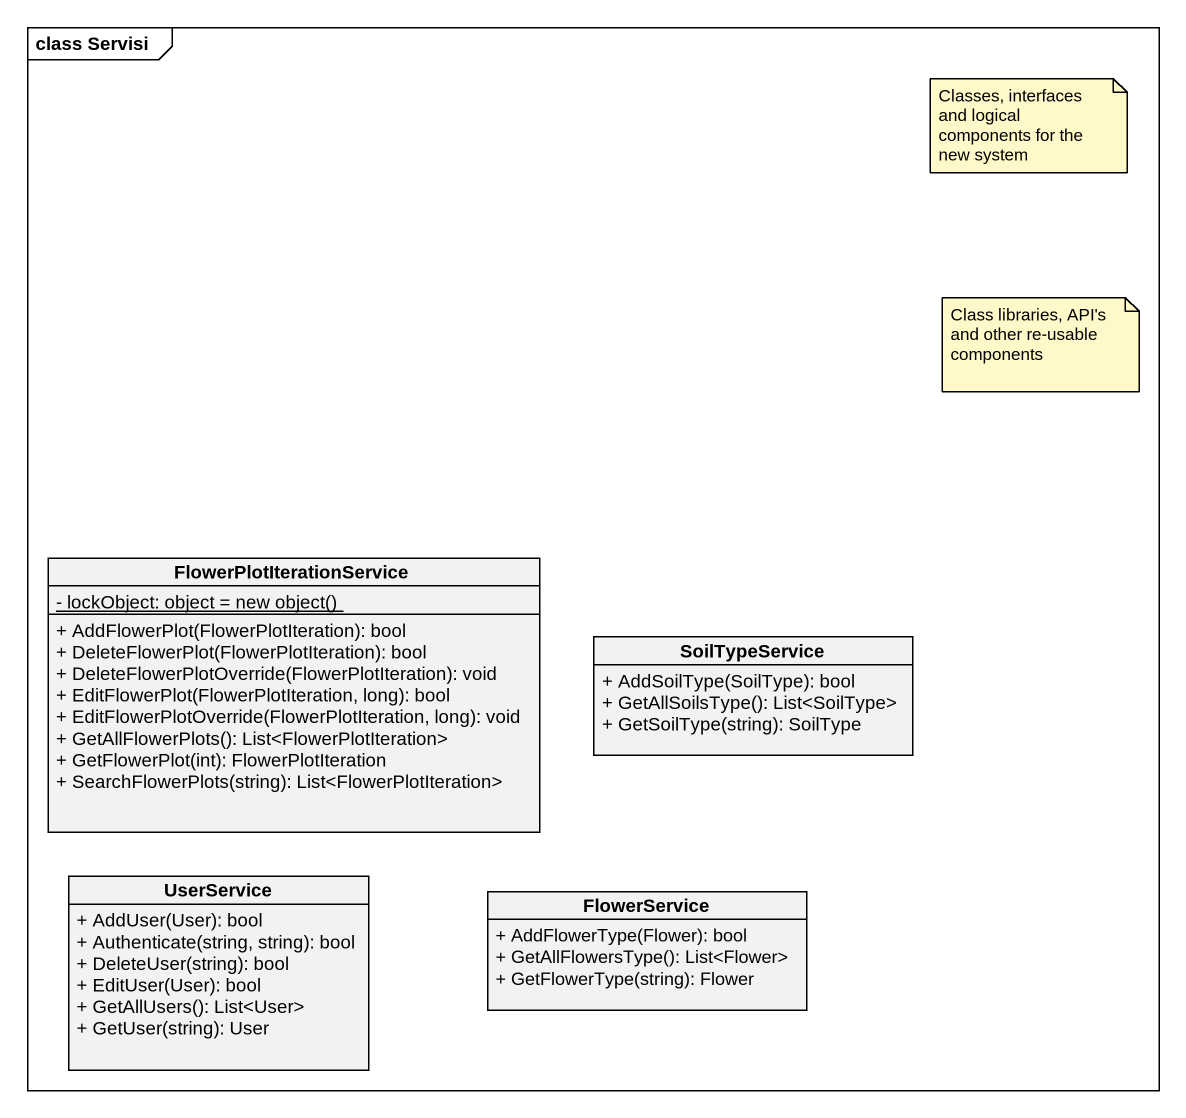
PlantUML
@startuml
mainframe class Servisi
hide circle
hide empty members
skinparam classAttributeIconSize 0
class FlowerPlotIterationService {
  {static} {field} - lockObject: object = new object()
  + AddFlowerPlot(FlowerPlotIteration): bool
  + DeleteFlowerPlot(FlowerPlotIteration): bool
  + DeleteFlowerPlotOverride(FlowerPlotIteration): void
  + EditFlowerPlot(FlowerPlotIteration, long): bool
  + EditFlowerPlotOverride(FlowerPlotIteration, long): void
  + GetAllFlowerPlots(): List<FlowerPlotIteration>
  + GetFlowerPlot(int): FlowerPlotIteration
  + SearchFlowerPlots(string): List<FlowerPlotIteration>
}
class SoilTypeService {
  + AddSoilType(SoilType): bool
  + GetAllSoilsType(): List<SoilType>
  + GetSoilType(string): SoilType
}
class UserService {
  + AddUser(User): bool
  + Authenticate(string, string): bool
  + DeleteUser(string): bool
  + EditUser(User): bool
  + GetAllUsers(): List<User>
  + GetUser(string): User
}
class FlowerService {
  + AddFlowerType(Flower): bool
  + GetAllFlowersType(): List<Flower>
  + GetFlowerType(string): Flower
}
note as N1
  Classes, interfaces and logical components for the new system
end note
note as N2
  Class libraries, API's and other re-usable components
end note
@enduml
